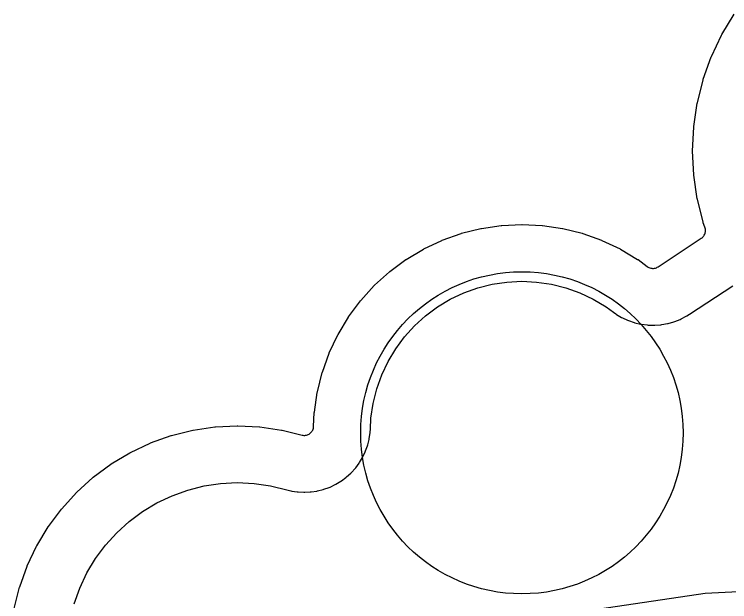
# Model space of a CAD drawing. Header units: millimetres. Extents: x -76 to 76, y -76 to 98.
# Drawn here: x -29.65 to -6.71, y 75.86 to 94.71 of the extents above; entities that cross this region are included whole.
import ezdxf

# ---------------------------------------------------------------- set-up
doc = ezdxf.new("R2010")
doc.units = ezdxf.units.MM
for name, color, linetype in [('CUT_INNER', 6, 'Continuous'), ('CUT_OUTER', 1, 'Continuous'), ('ENGRAVE', 7, 'Continuous')]:
    doc.layers.add(name, color=color, linetype=linetype)

msp = doc.modelspace()

# ---------------------------------------------------------------- linework, layer by layer
at = {"layer": 'CUT_INNER'}
msp.add_circle((-13.376, 81.2832), 5.168, dxfattribs=at)
at = {"layer": 'CUT_OUTER'}
msp.add_lwpolyline([(-29.65, 75.6457), (-29.4796, 76.3259), (-29.4754, 76.34), (-29.2391, 77.0003), (-29.2335, 77.0139), (-28.9336, 77.6478), (-28.9267, 77.6608), (-28.5662, 78.2623), (-28.558, 78.2745), (-28.1403, 78.8378), (-28.1309, 78.8491), (-27.66, 79.3687), (-27.6496, 79.3791), (-27.13, 79.8501), (-27.1186, 79.8594), (-26.5554, 80.2772), (-26.5431, 80.2853), (-25.9416, 80.6459), (-25.9287, 80.6528), (-25.2947, 80.9526), (-25.2811, 80.9583), (-24.6209, 81.1945), (-24.6068, 81.1988), (-23.9265, 81.3692), (-23.9121, 81.372), (-23.2184, 81.4749), (-23.2038, 81.4764), (-22.5034, 81.5108), (-22.4886, 81.5108), (-21.7882, 81.4764), (-21.7736, 81.4749), (-21.0799, 81.372), (-21.0655, 81.3692), (-20.4266, 81.2091), (-20.3977, 81.2034), (-20.3684, 81.2005), (-20.339, 81.2005), (-20.3097, 81.2034), (-20.2808, 81.2091), (-20.2526, 81.2177), (-20.2254, 81.229), (-20.1995, 81.2428), (-20.175, 81.2592), (-20.1522, 81.2779), (-20.1314, 81.2987), (-20.1127, 81.3214), (-20.0964, 81.3459), (-20.0825, 81.3719), (-20.0712, 81.3991), (-20.0627, 81.4273), (-20.0569, 81.4561), (-20.0541, 81.4854), (-20.0322, 81.9313), (-20.0307, 81.946), (-19.9366, 82.5806), (-19.9337, 82.5951), (-19.7778, 83.2174), (-19.7735, 83.2315), (-19.5574, 83.8356), (-19.5518, 83.8492), (-19.2774, 84.4292), (-19.2705, 84.4422), (-18.9407, 84.9925), (-18.9325, 85.0047), (-18.5503, 85.5201), (-18.5409, 85.5314), (-18.1101, 86.0068), (-18.0997, 86.0172), (-17.6243, 86.4481), (-17.6129, 86.4574), (-17.0976, 86.8396), (-17.0853, 86.8478), (-16.535, 87.1777), (-16.522, 87.1846), (-15.942, 87.4589), (-15.9285, 87.4645), (-15.3244, 87.6807), (-15.3103, 87.685), (-14.6879, 87.8409), (-14.6735, 87.8437), (-14.0388, 87.9379), (-14.0242, 87.9393), (-13.3834, 87.9708), (-13.3686, 87.9708), (-12.7278, 87.9393), (-12.7132, 87.9379), (-12.0785, 87.8437), (-12.0641, 87.8409), (-11.4417, 87.685), (-11.4276, 87.6807), (-10.8235, 87.4645), (-10.81, 87.4589), (-10.23, 87.1846), (-10.217, 87.1777), (-9.6667, 86.8478), (-9.6544, 86.8396), (-9.3558, 86.6182), (-9.3304, 86.6013), (-9.3034, 86.587), (-9.2751, 86.5756), (-9.2457, 86.5671), (-9.2157, 86.5616), (-9.1852, 86.5593), (-9.1547, 86.56), (-9.1244, 86.5638), (-9.0946, 86.5707), (-9.0657, 86.5806), (-9.038, 86.5934), (-9.0117, 86.6089), (-7.6249, 87.5257), (-7.602, 87.5425), (-7.5807, 87.5614), (-7.5613, 87.5823), (-7.5439, 87.6049), (-7.5288, 87.6291), (-7.516, 87.6546), (-7.5058, 87.6811), (-7.4981, 87.7086), (-7.493, 87.7366), (-7.4906, 87.765), (-7.4909, 87.7935), (-7.4939, 87.8218), (-7.4996, 87.8497), (-7.5079, 87.877), (-7.5612, 88.0258), (-7.5654, 88.0399), (-7.7503, 88.778), (-7.7532, 88.7924), (-7.8649, 89.5451), (-7.8663, 89.5598), (-7.9036, 90.3198), (-7.9036, 90.3345), (-7.8663, 91.0945), (-7.8649, 91.1092), (-7.7532, 91.8619), (-7.7503, 91.8763), (-7.5654, 92.6144), (-7.5612, 92.6285), (-7.3048, 93.3449), (-7.2992, 93.3585), (-6.9739, 94.0464), (-6.9669, 94.0594), (-6.5757, 94.7121)], dxfattribs=at)
at = {"layer": 'ENGRAVE'}
for points in [[(-27.7315, 75.7976), (-27.5512, 76.3031), (-27.3222, 76.7886), (-27.0467, 77.2492), (-26.7274, 77.6807), (-26.3674, 78.0787), (-25.97, 78.4396), (-25.5392, 78.7598), (-25.0791, 79.0362), (-24.5942, 79.2661), (-24.089, 79.4475), (-23.5684, 79.5784), (-23.0376, 79.6577), (-22.5015, 79.6846), (-21.9654, 79.6588), (-21.4343, 79.5806), (-20.8679, 79.4393), (-20.7824, 79.4202), (-20.7536, 79.4144), (-20.5765, 79.3882), (-20.5472, 79.3853), (-20.3684, 79.3765), (-20.339, 79.3765), (-20.1602, 79.3853), (-20.1309, 79.3882), (-19.9538, 79.4144), (-19.925, 79.4202), (-19.7513, 79.4637), (-19.7232, 79.4722), (-19.5546, 79.5325), (-19.5274, 79.5438), (-19.3656, 79.6203), (-19.3396, 79.6342), (-19.1861, 79.7262), (-19.1616, 79.7426), (-19.0179, 79.8492), (-18.9951, 79.8679), (-18.8625, 79.9881), (-18.8417, 80.0089), (-18.7214, 80.1415), (-18.7028, 80.1643), (-18.5961, 80.3081), (-18.5798, 80.3326), (-18.4878, 80.4861), (-18.4739, 80.5121), (-18.3973, 80.6739), (-18.3861, 80.7011), (-18.3258, 80.8696), (-18.3172, 80.8978), (-18.2737, 81.0714), (-18.268, 81.1003), (-18.2417, 81.2773), (-18.2388, 81.3066), (-18.2323, 81.3959), (-18.2147, 81.7533), (-18.1451, 82.2263), (-18.0297, 82.6892), (-17.8694, 83.1386), (-17.6659, 83.5701), (-17.4211, 83.9796), (-17.1373, 84.3631), (-16.8173, 84.7169), (-16.4642, 85.0377), (-16.0813, 85.3223), (-15.6724, 85.568), (-15.2413, 85.7725), (-14.7923, 85.9337), (-14.3297, 86.0501), (-13.8578, 86.1207), (-13.3813, 86.1446), (-12.9048, 86.1217), (-12.4328, 86.0522), (-11.9699, 85.9368), (-11.5205, 85.7766), (-11.089, 85.5731), (-10.679, 85.3279), (-10.4397, 85.1511), (-10.3664, 85.0997), (-10.341, 85.0828), (-10.1813, 84.9879), (-10.1543, 84.9737), (-9.9859, 84.8955), (-9.9575, 84.8841), (-9.782, 84.8234), (-9.7527, 84.815), (-9.5719, 84.7725), (-9.5418, 84.767), (-9.3577, 84.7432), (-9.3272, 84.7408), (-9.1416, 84.7358), (-9.111, 84.7365), (-8.9259, 84.7504), (-8.8956, 84.7542), (-8.7127, 84.7869), (-8.683, 84.7938), (-8.5044, 84.8448), (-8.4755, 84.8547), (-8.3031, 84.9237), (-8.2754, 84.9364), (-8.1108, 85.0226), (-8.0845, 85.0381), (-8.0058, 85.0873), (-6.619, 86.0041)], [(0, 76.5), (-7.4983, 76.1316), (-14.9244, 75.0301)]]:
    msp.add_lwpolyline(points, dxfattribs=at)

doc.saveas('drawing.dxf')
